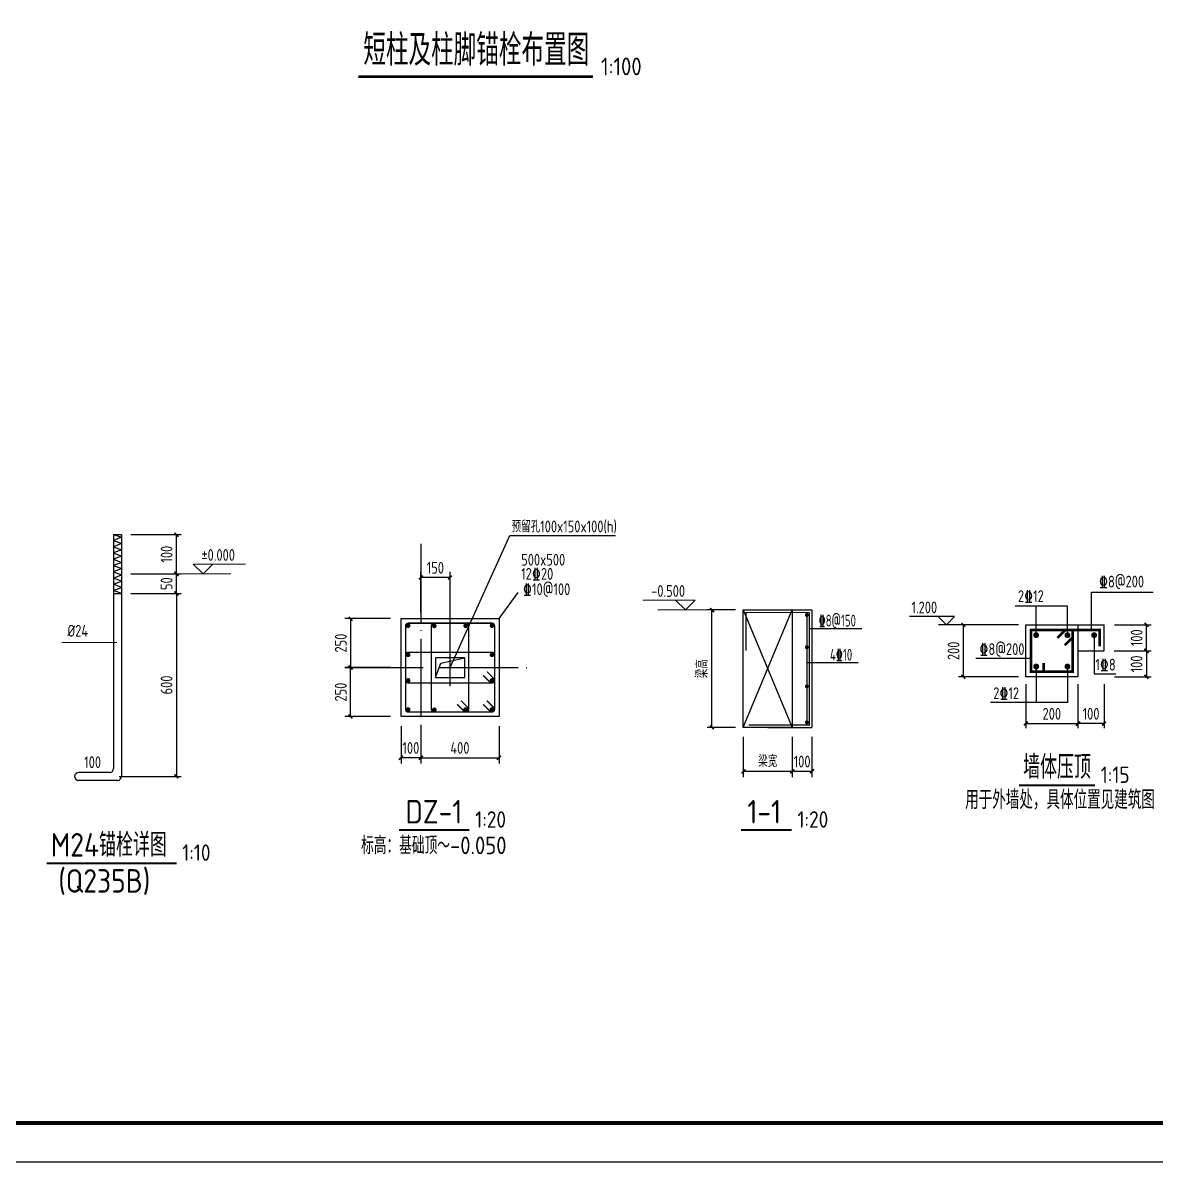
# Model space of a CAD drawing. Header units: millimetres. Extents: x 865974 to 875117, y 40174 to 44891.
# Drawn here: x 867213.6 to 867502.6, y 40173.6 to 40464.2 of the extents above; entities that cross this region are included whole.
import ezdxf

# ---------------------------------------------------------------- set-up
doc = ezdxf.new("R2010")
doc.units = ezdxf.units.MM
doc.header["$LTSCALE"] = 1000
doc.header["$MEASUREMENT"] = 0
doc.linetypes.add('4', pattern=[5, 1.5, -1, 1.5, -1])
doc.linetypes.add('DOTE', pattern=[2.42, 2, -0.2, 0.02, -0.2])
for name, color, linetype in [('120', 253, 'Continuous'), ('21', 3, '4'), ('22', 1, 'Continuous'), ('D2', 6, 'Continuous'), ('DIM', 7, 'Continuous'), ('DIM_SYMB', 3, 'Continuous'), ('DOTE', 1, 'DOTE'), ('NUM', 7, 'Continuous'), ('Prof', 2, 'Continuous'), ('PUB_TEXT', 7, 'Continuous'), ('REIN', 1, 'Continuous'), ('S-CO-ST', 2, 'Continuous'), ('图层4', 4, 'Continuous'), ('柱', 2, 'Continuous'), ('柱平法箍筋', 24, 'Continuous'), ('柱平法纵筋', 7, 'Continuous'), ('柱集中标注', 2, 'Continuous'), ('标注', 7, 'Continuous'), ('梁', 4, 'Continuous'), ('梁集中标注', 2, 'Continuous'), ('独立基础', 2, 'Continuous')]:
    doc.layers.add(name, color=color, linetype=linetype)
doc.layers.add('D3', color=62, linetype='Continuous', lineweight=9)
doc.styles.add('GBHZ', font='gbenor.shx', dxfattribs={"width": 0.9, "bigfont": 'gbcbig.shx'})
doc.styles.add('TSSD_REIN', font='tssdeng.shx', dxfattribs={"width": 0.7, "bigfont": 'tssdchn.shx'})
doc.dimstyles.new('Y10', dxfattribs={"dimscale": 0, "dimtxt": 3, "dimasz": 0.01, "dimexe": 1.2, "dimexo": 1, "dimgap": 1, "dimtad": 1, "dimdec": 0, "dimlfac": 10, "dimzin": 0, "dimdsep": 46, "dimtxsty": 'GBHZ', "dimblk1": 'DX', "dimblk2": 'DX', "dimsah": 1, "dimcen": 0.09, "dimdle": 1, "dimadec": 0, "dimazin": 0, "dimtfac": 1, "dimtdec": 0, "dimtix": 1, "dimtmove": 2, "dimatfit": 3, "dimldrblk": 'DX', "dimfxl": 0, "dimtolj": 1, "dimtzin": 0, "dimarcsym": 0})
doc.dimstyles.new('Y100', dxfattribs={"dimscale": 0, "dimtxt": 3, "dimasz": 0.01, "dimexe": 1.2, "dimexo": 2, "dimgap": 1, "dimtad": 1, "dimdec": 0, "dimlfac": 100, "dimzin": 0, "dimdsep": 46, "dimtxsty": 'GBHZ', "dimblk": 'DX', "dimcen": 0.09, "dimdle": 1, "dimclrd": 7, "dimclre": 7, "dimclrt": 7, "dimadec": 0, "dimazin": 0, "dimtfac": 1, "dimtdec": 0, "dimtix": 1, "dimtmove": 2, "dimatfit": 3, "dimldrblk": 'DX', "dimfxl": 0, "dimtolj": 1, "dimtzin": 0, "dimarcsym": 0})
doc.dimstyles.new('Y15', dxfattribs={"dimscale": 0, "dimtxt": 3, "dimasz": 0.01, "dimexe": 1.2, "dimexo": 1, "dimgap": 1, "dimtad": 1, "dimdec": 0, "dimlfac": 15, "dimzin": 0, "dimdsep": 46, "dimtxsty": 'GBHZ', "dimblk1": 'DX', "dimblk2": 'DX', "dimsah": 1, "dimcen": 0.09, "dimdle": 1, "dimadec": 0, "dimazin": 0, "dimtfac": 1, "dimtdec": 0, "dimtix": 1, "dimtmove": 2, "dimatfit": 3, "dimldrblk": 'DX', "dimfxl": 0, "dimtolj": 1, "dimtzin": 0, "dimarcsym": 0})
doc.dimstyles.new('Y20', dxfattribs={"dimscale": 0, "dimtxt": 3, "dimasz": 0.01, "dimexe": 1.5, "dimexo": 0.03, "dimgap": 1, "dimtad": 1, "dimdec": 0, "dimlfac": 20, "dimzin": 0, "dimdsep": 46, "dimtxsty": 'GBHZ', "dimblk1": 'DX', "dimblk2": 'DX', "dimsah": 1, "dimcen": 0.09, "dimdle": 1, "dimadec": 0, "dimazin": 0, "dimtfac": 1, "dimtdec": 0, "dimtix": 1, "dimtmove": 2, "dimatfit": 3, "dimldrblk": 'DX', "dimfxl": 0, "dimtolj": 1, "dimtzin": 0, "dimarcsym": 0})

# ---------------------------------------------------------------- blocks, each defined once
blk = doc.blocks.new('DX')
at = {"color": 0, "linetype": 'ByBlock', "const_width": 40}
blk.add_lwpolyline([(-54, -51), (46, 49)], dxfattribs=at)
blk = doc.blocks.new('*D632')
at = {"layer": 'Defpoints', "color": 0, "transparency": 16777216}
for p in [(867469.34, 40296.46), (867482.67, 40296.46), (867482.67, 40285.43)]:
    blk.add_point(p, dxfattribs=at)
at = {"layer": 'DIM', "color": 0, "lineweight": -2, "transparency": 16777216}
for p, q in [((867469.34, 40295.46), (867469.34, 40284.23)), ((867482.67, 40295.46), (867482.67, 40284.23)), ((867469.35, 40285.43), (867482.66, 40285.43))]:
    blk.add_line(p, q, dxfattribs=at)
at = {"layer": 'DIM', "color": 0, "lineweight": -2, "transparency": 16777216, "xscale": 0.01, "yscale": 0.01, "zscale": 0.01, "rotation": 180}
blk.add_blockref('DX', (867469.34, 40285.43), dxfattribs=at)
at = {"layer": 'DIM', "color": 0, "lineweight": -2, "transparency": 16777216, "xscale": 0.01, "yscale": 0.01, "zscale": 0.01}
blk.add_blockref('DX', (867482.67, 40285.43), dxfattribs=at)
at = {"layer": 'DIM', "color": 0, "transparency": 16777216, "insert": (867476, 40287.93), "char_height": 3, "attachment_point": 5, "style": 'GBHZ'}
blk.add_mtext('\\A1;200', dxfattribs=at)
blk = doc.blocks.new('*D633')
at = {"layer": 'Defpoints', "color": 0, "transparency": 16777216}
for p in [(867453.44, 40310.65), (867468.49, 40310.65), (867468.49, 40297.32)]:
    blk.add_point(p, dxfattribs=at)
at = {"layer": 'DIM', "color": 0, "lineweight": -2, "transparency": 16777216}
for p, q in [((867467.49, 40310.65), (867452.24, 40310.65)), ((867453.44, 40297.33), (867453.44, 40310.64)), ((867467.49, 40297.32), (867452.24, 40297.32))]:
    blk.add_line(p, q, dxfattribs=at)
at = {"layer": 'DIM', "color": 0, "lineweight": -2, "transparency": 16777216, "xscale": 0.01, "yscale": 0.01, "zscale": 0.01}
for p, rotation in [((867453.44, 40310.65), 90), ((867453.44, 40297.32), 270)]:
    blk.add_blockref('DX', p, dxfattribs=dict(at, rotation=rotation))
at = {"layer": 'DIM', "color": 0, "transparency": 16777216, "insert": (867450.94, 40303.98), "char_height": 3, "attachment_point": 5, "rotation": 90, "style": 'GBHZ'}
blk.add_mtext('\\A1;200', dxfattribs=at)
blk = doc.blocks.new('*D634')
at = {"layer": 'Defpoints', "color": 0, "transparency": 16777216}
for p in [(867482.67, 40296.46), (867489.33, 40296.46), (867482.67, 40285.43)]:
    blk.add_point(p, dxfattribs=at)
at = {"layer": 'DIM', "color": 0, "lineweight": -2, "transparency": 16777216}
for p, q in [((867482.67, 40295.46), (867482.67, 40284.23)), ((867489.33, 40295.46), (867489.33, 40284.23)), ((867489.32, 40285.43), (867482.68, 40285.43))]:
    blk.add_line(p, q, dxfattribs=at)
at = {"layer": 'DIM', "color": 0, "lineweight": -2, "transparency": 16777216, "xscale": 0.01, "yscale": 0.01, "zscale": 0.01, "rotation": 180}
blk.add_blockref('DX', (867482.67, 40285.43), dxfattribs=at)
at = {"layer": 'DIM', "color": 0, "lineweight": -2, "transparency": 16777216, "xscale": 0.01, "yscale": 0.01, "zscale": 0.01}
blk.add_blockref('DX', (867489.33, 40285.43), dxfattribs=at)
at = {"layer": 'DIM', "color": 0, "transparency": 16777216, "insert": (867486, 40287.93), "char_height": 3, "attachment_point": 5, "style": 'GBHZ'}
blk.add_mtext('\\A1;100', dxfattribs=at)
blk = doc.blocks.new('*D635')
at = {"layer": 'Defpoints', "color": 0, "transparency": 16777216}
for p in [(867490.93, 40303.98), (867490.95, 40297.32), (867500.12, 40297.32)]:
    blk.add_point(p, dxfattribs=at)
at = {"layer": 'DIM', "color": 0, "lineweight": -2, "transparency": 16777216}
for p, q in [((867491.93, 40303.98), (867501.32, 40303.98)), ((867500.12, 40303.97), (867500.12, 40297.33)), ((867491.95, 40297.32), (867501.32, 40297.32))]:
    blk.add_line(p, q, dxfattribs=at)
at = {"layer": 'DIM', "color": 0, "lineweight": -2, "transparency": 16777216, "xscale": 0.01, "yscale": 0.01, "zscale": 0.01}
for p, rotation in [((867500.12, 40303.98), 90), ((867500.12, 40297.32), 270)]:
    blk.add_blockref('DX', p, dxfattribs=dict(at, rotation=rotation))
at = {"layer": 'DIM', "color": 0, "transparency": 16777216, "insert": (867497.62, 40300.65), "char_height": 3, "attachment_point": 5, "rotation": 90, "style": 'GBHZ'}
blk.add_mtext('\\A1;100', dxfattribs=at)
blk = doc.blocks.new('*D636')
at = {"layer": 'Defpoints', "color": 0, "transparency": 16777216}
for p in [(867490.94, 40310.65), (867500.12, 40310.65), (867490.93, 40303.98)]:
    blk.add_point(p, dxfattribs=at)
at = {"layer": 'DIM', "color": 0, "lineweight": -2, "transparency": 16777216}
for p, q in [((867491.94, 40310.65), (867501.32, 40310.65)), ((867500.12, 40303.99), (867500.12, 40310.64)), ((867491.93, 40303.98), (867501.32, 40303.98))]:
    blk.add_line(p, q, dxfattribs=at)
at = {"layer": 'DIM', "color": 0, "lineweight": -2, "transparency": 16777216, "xscale": 0.01, "yscale": 0.01, "zscale": 0.01}
for p, rotation in [((867500.12, 40310.65), 90), ((867500.12, 40303.98), 270)]:
    blk.add_blockref('DX', p, dxfattribs=dict(at, rotation=rotation))
at = {"layer": 'DIM', "color": 0, "transparency": 16777216, "insert": (867497.62, 40307.32), "char_height": 3, "attachment_point": 5, "rotation": 90, "style": 'GBHZ'}
blk.add_mtext('\\A1;100', dxfattribs=at)
blk = doc.blocks.new('*D614')
at = {"layer": 'Defpoints', "color": 0, "linetype": 'ByBlock', "transparency": 16777216}
for p in [(867307.39, 40312.21), (867297.2, 40299.71), (867307.39, 40299.71)]:
    blk.add_point(p, dxfattribs=at)
at = {"layer": 'DIM', "color": 0, "linetype": 'ByBlock', "lineweight": -2, "transparency": 16777216}
for p, q in [((867307.36, 40312.21), (867295.7, 40312.21)), ((867297.2, 40312.2), (867297.2, 40299.72)), ((867307.36, 40299.71), (867295.7, 40299.71))]:
    blk.add_line(p, q, dxfattribs=at)
at = {"layer": 'DIM', "color": 0, "linetype": 'ByBlock', "lineweight": -2, "transparency": 16777216, "xscale": 0.01, "yscale": 0.01, "zscale": 0.01}
for p, rotation in [((867297.2, 40312.21), 90), ((867297.2, 40299.71), 270)]:
    blk.add_blockref('DX', p, dxfattribs=dict(at, rotation=rotation))
at = {"layer": 'DIM', "color": 0, "linetype": 'ByBlock', "transparency": 16777216, "insert": (867294.7, 40305.96), "char_height": 3, "attachment_point": 5, "rotation": 90, "style": 'GBHZ'}
blk.add_mtext('\\A1;250', dxfattribs=at)
blk = doc.blocks.new('*D615')
at = {"layer": 'Defpoints', "color": 0, "linetype": 'ByBlock', "transparency": 16777216}
for p in [(867315.07, 40284.82), (867335.07, 40284.82), (867335.07, 40276.72)]:
    blk.add_point(p, dxfattribs=at)
at = {"layer": 'DIM', "color": 0, "linetype": 'ByBlock', "lineweight": -2, "transparency": 16777216}
for p, q in [((867315.07, 40284.79), (867315.07, 40275.22)), ((867335.07, 40284.79), (867335.07, 40275.22)), ((867315.08, 40276.72), (867335.06, 40276.72))]:
    blk.add_line(p, q, dxfattribs=at)
at = {"layer": 'DIM', "color": 0, "linetype": 'ByBlock', "lineweight": -2, "transparency": 16777216, "xscale": 0.01, "yscale": 0.01, "zscale": 0.01, "rotation": 180}
blk.add_blockref('DX', (867315.07, 40276.72), dxfattribs=at)
at = {"layer": 'DIM', "color": 0, "linetype": 'ByBlock', "lineweight": -2, "transparency": 16777216, "xscale": 0.01, "yscale": 0.01, "zscale": 0.01}
blk.add_blockref('DX', (867335.07, 40276.72), dxfattribs=at)
at = {"layer": 'DIM', "color": 0, "linetype": 'ByBlock', "transparency": 16777216, "insert": (867325.07, 40279.22), "char_height": 3, "attachment_point": 5, "style": 'GBHZ'}
blk.add_mtext('\\A1;400', dxfattribs=at)
blk = doc.blocks.new('*D616')
at = {"layer": 'Defpoints', "color": 0, "linetype": 'ByBlock', "transparency": 16777216}
for p in [(867310.07, 40284.82), (867315.07, 40284.82), (867310.07, 40276.72)]:
    blk.add_point(p, dxfattribs=at)
at = {"layer": 'DIM', "color": 0, "linetype": 'ByBlock', "lineweight": -2, "transparency": 16777216}
for p, q in [((867310.07, 40284.79), (867310.07, 40275.22)), ((867315.07, 40284.79), (867315.07, 40275.22)), ((867310.06, 40276.72), (867310.05, 40276.72)), ((867315.07, 40276.72), (867310.07, 40276.72)), ((867315.08, 40276.72), (867315.09, 40276.72))]:
    blk.add_line(p, q, dxfattribs=at)
at = {"layer": 'DIM', "color": 0, "linetype": 'ByBlock', "lineweight": -2, "transparency": 16777216, "xscale": 0.01, "yscale": 0.01, "zscale": 0.01}
blk.add_blockref('DX', (867310.07, 40276.72), dxfattribs=at)
at = {"layer": 'DIM', "color": 0, "linetype": 'ByBlock', "lineweight": -2, "transparency": 16777216, "xscale": 0.01, "yscale": 0.01, "zscale": 0.01, "rotation": 180}
blk.add_blockref('DX', (867315.07, 40276.72), dxfattribs=at)
at = {"layer": 'DIM', "color": 0, "linetype": 'ByBlock', "transparency": 16777216, "insert": (867312.57, 40279.22), "char_height": 3, "attachment_point": 5, "style": 'GBHZ'}
blk.add_mtext('\\A1;100', dxfattribs=at)
blk = doc.blocks.new('*D617')
at = {"layer": 'Defpoints', "color": 0, "linetype": 'ByBlock', "transparency": 16777216}
for p in [(867297.2, 40299.71), (867307.39, 40299.71), (867307.39, 40287.21)]:
    blk.add_point(p, dxfattribs=at)
at = {"layer": 'DIM', "color": 0, "linetype": 'ByBlock', "lineweight": -2, "transparency": 16777216}
for p, q in [((867307.36, 40299.71), (867295.7, 40299.71)), ((867297.2, 40287.22), (867297.2, 40299.7)), ((867307.36, 40287.21), (867295.7, 40287.21))]:
    blk.add_line(p, q, dxfattribs=at)
at = {"layer": 'DIM', "color": 0, "linetype": 'ByBlock', "lineweight": -2, "transparency": 16777216, "xscale": 0.01, "yscale": 0.01, "zscale": 0.01}
for p, rotation in [((867297.2, 40299.71), 90), ((867297.2, 40287.21), 270)]:
    blk.add_blockref('DX', p, dxfattribs=dict(at, rotation=rotation))
at = {"layer": 'DIM', "color": 0, "linetype": 'ByBlock', "transparency": 16777216, "insert": (867294.7, 40293.46), "char_height": 3, "attachment_point": 5, "rotation": 90, "style": 'GBHZ'}
blk.add_mtext('\\A1;250', dxfattribs=at)
blk = doc.blocks.new('*D618')
at = {"layer": 'Defpoints', "color": 0, "linetype": 'ByBlock', "transparency": 16777216}
for p in [(867315.07, 40322.67), (867315.07, 40313.7), (867322.57, 40313.7)]:
    blk.add_point(p, dxfattribs=at)
at = {"layer": 'DIM', "color": 0, "linetype": 'ByBlock', "lineweight": -2, "transparency": 16777216}
for p, q in [((867315.07, 40313.73), (867315.07, 40324.17)), ((867322.57, 40313.73), (867322.57, 40324.17)), ((867322.56, 40322.67), (867315.08, 40322.67))]:
    blk.add_line(p, q, dxfattribs=at)
at = {"layer": 'DIM', "color": 0, "linetype": 'ByBlock', "lineweight": -2, "transparency": 16777216, "xscale": 0.01, "yscale": 0.01, "zscale": 0.01, "rotation": 180}
blk.add_blockref('DX', (867315.07, 40322.67), dxfattribs=at)
at = {"layer": 'DIM', "color": 0, "linetype": 'ByBlock', "lineweight": -2, "transparency": 16777216, "xscale": 0.01, "yscale": 0.01, "zscale": 0.01}
blk.add_blockref('DX', (867322.57, 40322.67), dxfattribs=at)
at = {"layer": 'DIM', "color": 0, "linetype": 'ByBlock', "transparency": 16777216, "insert": (867318.82, 40325.17), "char_height": 3, "attachment_point": 5, "style": 'GBHZ'}
blk.add_mtext('\\A1;150', dxfattribs=at)
blk = doc.blocks.new('*D589')
at = {"layer": 'Defpoints', "color": 0, "transparency": 16777216}
for p in [(867240.17, 40318.62), (867237.2, 40271.95), (867252.78, 40271.95)]:
    blk.add_point(p, dxfattribs=at)
at = {"layer": 'DIM', "color": 0, "lineweight": -2, "transparency": 16777216}
for p, q in [((867241.17, 40318.62), (867253.98, 40318.62)), ((867252.78, 40318.61), (867252.78, 40271.96)), ((867238.2, 40271.95), (867253.98, 40271.95))]:
    blk.add_line(p, q, dxfattribs=at)
at = {"layer": 'DIM', "color": 0, "lineweight": -2, "transparency": 16777216, "xscale": 0.01, "yscale": 0.01, "zscale": 0.01}
for p, rotation in [((867252.78, 40318.62), 90), ((867252.78, 40271.95), 270)]:
    blk.add_blockref('DX', p, dxfattribs=dict(at, rotation=rotation))
at = {"layer": 'DIM', "color": 0, "transparency": 16777216, "insert": (867250.28, 40295.28), "char_height": 3, "attachment_point": 5, "rotation": 90, "style": 'GBHZ'}
blk.add_mtext('\\A1;600', dxfattribs=at)
blk = doc.blocks.new('*D590')
at = {"layer": 'Defpoints', "color": 0, "linetype": 'ByBlock', "transparency": 16777216}
for p in [(867240.17, 40323.62), (867252.78, 40323.62), (867240.17, 40318.62)]:
    blk.add_point(p, dxfattribs=at)
at = {"layer": 'DIM', "color": 0, "linetype": 'ByBlock', "lineweight": -2, "transparency": 16777216}
for p, q in [((867241.17, 40323.62), (867253.98, 40323.62)), ((867252.78, 40318.63), (867252.78, 40323.61)), ((867241.17, 40318.62), (867253.98, 40318.62))]:
    blk.add_line(p, q, dxfattribs=at)
at = {"layer": 'DIM', "color": 0, "linetype": 'ByBlock', "lineweight": -2, "transparency": 16777216, "xscale": 0.01, "yscale": 0.01, "zscale": 0.01}
for p, rotation in [((867252.78, 40323.62), 90), ((867252.78, 40318.62), 270)]:
    blk.add_blockref('DX', p, dxfattribs=dict(at, rotation=rotation))
at = {"layer": 'DIM', "color": 0, "linetype": 'ByBlock', "transparency": 16777216, "insert": (867250.28, 40321.12), "char_height": 3, "attachment_point": 5, "rotation": 90, "style": 'GBHZ'}
blk.add_mtext('\\A1;50', dxfattribs=at)
blk = doc.blocks.new('*D591')
at = {"layer": 'Defpoints', "color": 0, "linetype": 'ByBlock', "transparency": 16777216}
for p in [(867240.17, 40333.65), (867252.78, 40333.65), (867240.17, 40323.62)]:
    blk.add_point(p, dxfattribs=at)
at = {"layer": 'DIM', "color": 0, "linetype": 'ByBlock', "lineweight": -2, "transparency": 16777216}
for p, q in [((867241.17, 40333.65), (867253.98, 40333.65)), ((867252.78, 40323.63), (867252.78, 40333.64)), ((867241.17, 40323.62), (867253.98, 40323.62))]:
    blk.add_line(p, q, dxfattribs=at)
at = {"layer": 'DIM', "color": 0, "linetype": 'ByBlock', "lineweight": -2, "transparency": 16777216, "xscale": 0.01, "yscale": 0.01, "zscale": 0.01}
for p, rotation in [((867252.78, 40333.65), 90), ((867252.78, 40323.62), 270)]:
    blk.add_blockref('DX', p, dxfattribs=dict(at, rotation=rotation))
at = {"layer": 'DIM', "color": 0, "linetype": 'ByBlock', "transparency": 16777216, "insert": (867250.28, 40328.63), "char_height": 3, "attachment_point": 5, "rotation": 90, "style": 'GBHZ'}
blk.add_mtext('\\A1;100', dxfattribs=at)
blk = doc.blocks.new('*D565')
at = {"layer": 'Defpoints', "color": 0, "transparency": 16777216}
for p in [(867409.83, 40282.12), (867414.83, 40282.12), (867409.83, 40273.25)]:
    blk.add_point(p, dxfattribs=at)
at = {"layer": 'DIM', "color": 0, "lineweight": -2, "transparency": 16777216}
for p, q in [((867409.83, 40282.09), (867409.83, 40271.75)), ((867414.83, 40282.09), (867414.83, 40271.75)), ((867409.82, 40273.25), (867409.81, 40273.25)), ((867414.83, 40273.25), (867409.83, 40273.25)), ((867414.84, 40273.25), (867414.85, 40273.25))]:
    blk.add_line(p, q, dxfattribs=at)
at = {"layer": 'DIM', "color": 0, "lineweight": -2, "transparency": 16777216, "xscale": 0.01, "yscale": 0.01, "zscale": 0.01}
blk.add_blockref('DX', (867409.83, 40273.25), dxfattribs=at)
at = {"layer": 'DIM', "color": 0, "lineweight": -2, "transparency": 16777216, "xscale": 0.01, "yscale": 0.01, "zscale": 0.01, "rotation": 180}
blk.add_blockref('DX', (867414.83, 40273.25), dxfattribs=at)
at = {"layer": 'DIM', "color": 0, "transparency": 16777216, "insert": (867412.33, 40275.75), "char_height": 3, "attachment_point": 5, "style": 'GBHZ'}
blk.add_mtext('\\A1;100', dxfattribs=at)
blk = doc.blocks.new('*D566')
at = {"layer": 'Defpoints', "color": 0, "transparency": 16777216}
for p in [(867397.33, 40282.12), (867409.83, 40282.12), (867397.33, 40273.25)]:
    blk.add_point(p, dxfattribs=at)
at = {"layer": 'DIM', "color": 0, "lineweight": -2, "transparency": 16777216}
for p, q in [((867397.33, 40282.09), (867397.33, 40271.75)), ((867409.83, 40282.09), (867409.83, 40271.75)), ((867409.82, 40273.25), (867397.34, 40273.25))]:
    blk.add_line(p, q, dxfattribs=at)
at = {"layer": 'DIM', "color": 0, "lineweight": -2, "transparency": 16777216, "xscale": 0.01, "yscale": 0.01, "zscale": 0.01, "rotation": 180}
blk.add_blockref('DX', (867397.33, 40273.25), dxfattribs=at)
at = {"layer": 'DIM', "color": 0, "lineweight": -2, "transparency": 16777216, "xscale": 0.01, "yscale": 0.01, "zscale": 0.01}
blk.add_blockref('DX', (867409.83, 40273.25), dxfattribs=at)
at = {"layer": 'DIM', "color": 0, "transparency": 16777216, "insert": (867403.58, 40275.85), "char_height": 3, "attachment_point": 5, "style": 'GBHZ'}
blk.add_mtext('\\A1;梁宽', dxfattribs=at)
blk = doc.blocks.new('*D567')
at = {"layer": 'Defpoints', "color": 0, "transparency": 16777216}
for p in [(867389.35, 40314.43), (867397.33, 40314.43), (867397.33, 40284.43)]:
    blk.add_point(p, dxfattribs=at)
at = {"layer": '标注', "color": 7, "lineweight": -2, "transparency": 16777216}
for p, q in [((867395.33, 40314.43), (867388.15, 40314.43)), ((867389.35, 40284.44), (867389.35, 40314.42)), ((867395.33, 40284.43), (867388.15, 40284.43))]:
    blk.add_line(p, q, dxfattribs=at)
at = {"layer": '标注', "color": 7, "lineweight": -2, "transparency": 16777216, "xscale": 0.01, "yscale": 0.01, "zscale": 0.01}
for p, rotation in [((867389.35, 40314.43), 90), ((867389.35, 40284.43), 270)]:
    blk.add_blockref('DX', p, dxfattribs=dict(at, rotation=rotation))
at = {"layer": '标注', "color": 7, "transparency": 16777216, "insert": (867386.76, 40299.43), "char_height": 3, "attachment_point": 5, "rotation": 90, "style": 'GBHZ'}
blk.add_mtext('\\A1;梁高', dxfattribs=at)

msp = doc.modelspace()

# ---------------------------------------------------------------- linework, layer by layer
msp.add_line((867761.988, 40173.578), (866920.988, 40173.578))
at = {"color": 0, "const_width": 1}
msp.add_lwpolyline([(867751.988, 40183.578), (866945.988, 40183.578), (866945.988, 40757.578), (867751.988, 40757.578)], close=True, dxfattribs=at)
at = {"const_width": 0.667}
msp.add_lwpolyline([(867299.193, 40450.445), (867359.005, 40450.445)], dxfattribs=at)
at = {"layer": '120'}
msp.add_line((867452.263, 40310.649), (867447.143, 40310.649), dxfattribs=at)
msp.add_lwpolyline([(867447, 40312.761), (867449.112, 40310.649), (867451.224, 40312.761), (867439.698, 40312.761)], dxfattribs=at)
at = {"layer": '21', "const_width": 0.747}
for points in [[(867472.004, 40308.356, -1), (867472.004, 40307.609, -1), (867472.004, 40308.356)], [(867479.977, 40308.356, -1), (867479.977, 40307.609, -1), (867479.977, 40308.356)], [(867486.778, 40308.356, -1), (867486.778, 40307.609, -1), (867486.778, 40308.356)], [(867472.004, 40300.356, -1), (867472.004, 40299.609, -1), (867472.004, 40300.356)], [(867479.977, 40300.356, -1), (867479.977, 40299.609, -1), (867479.977, 40300.356)]]:
    msp.add_lwpolyline(points, format="xyb", dxfattribs=at)
at = {"layer": '22', "const_width": 0.667}
msp.add_lwpolyline([(867470.67, 40298.649), (867470.67, 40309.316), (867481.31, 40309.316), (867481.31, 40298.649)], close=True, dxfattribs=at)
for points in [[(867477.436, 40307.279), (867479.39, 40309.261)], [(867488.169, 40305.126), (867488.169, 40309.316), (867481.31, 40309.316)], [(867479.276, 40305.414), (867481.257, 40307.396)], [(867473.933, 40300.913), (867473.933, 40298.649)]]:
    msp.add_lwpolyline(points, dxfattribs=at)
at = {"layer": 'D2'}
for p, q in [((867236.768, 40333.65), (867238.768, 40333.65)), ((867236.768, 40333.65), (867236.768, 40273.95)), ((867238.768, 40333.65), (867238.768, 40271.95)), ((867235.768, 40272.95), (867227.835, 40272.95)), ((867237.768, 40270.95), (867227.835, 40270.95))]:
    msp.add_line(p, q, dxfattribs=at)
for centre, start, end in [((867235.768, 40273.95), 270, 0), ((867227.835, 40271.95), 90, 180), ((867227.835, 40271.95), 180, 270), ((867237.768, 40271.95), 270, 0)]:
    msp.add_arc(centre, 1, start, end, dxfattribs=at)
at = {"layer": 'D3'}
for p, q in [((867257.07, 40326.114), (867259.568, 40323.616)), ((867262.066, 40326.114), (867257.07, 40326.114)), ((867262.066, 40326.114), (867259.568, 40323.616)), ((867262.066, 40326.114), (867270.38, 40326.114)), ((867380.064, 40316.924), (867371.749, 40316.924)), ((867380.064, 40316.924), (867385.06, 40316.924)), ((867380.064, 40316.924), (867382.562, 40314.426)), ((867385.06, 40316.924), (867382.562, 40314.426)), ((867237.594, 40306.08), (867223.607, 40306.08))]:
    msp.add_line(p, q, dxfattribs=at)
for points in [[(867253.984, 40323.616), (867266.633, 40323.616)], [(867388.145, 40314.426), (867375.497, 40314.426)]]:
    msp.add_lwpolyline(points, dxfattribs=at)
at = {"layer": 'DIM'}
for p, q in [((867479.977, 40315.382), (867466.68, 40315.382)), ((867472.004, 40307.983), (867472.004, 40315.382)), ((867479.977, 40307.982), (867479.977, 40315.382)), ((867318.817, 40297.212), (867320.221, 40300.823)), ((867320.221, 40300.823), (867326.317, 40302.212)), ((867472.004, 40299.983), (867472.004, 40290.8)), ((867479.977, 40299.983), (867479.977, 40290.8)), ((867479.977, 40290.8), (867460.356, 40290.8))]:
    msp.add_line(p, q, dxfattribs=at)
msp.add_lwpolyline([(867318.817, 40297.212), (867326.317, 40297.212), (867326.317, 40302.212), (867318.817, 40302.212)], close=True, dxfattribs=at)
at = {"layer": 'DIM_SYMB', "const_width": 0.525}
for points in [[(867467.655, 40269.661), (867487.005, 40269.661)], [(867309.563, 40258.263), (867327.512, 40258.263)], [(867396.731, 40258.263), (867409.679, 40258.263)], [(867219.715, 40249.817), (867252.813, 40249.817)]]:
    msp.add_lwpolyline(points, dxfattribs=at)
at = {"layer": 'DOTE', "linetype": 'DOTE', "ltscale": 0.01}
for p, q in [((867315.067, 40331.281), (867315.067, 40283.972)), ((867322.567, 40295.008), (867322.567, 40313.702)), ((867295.732, 40299.712), (867344.115, 40299.712))]:
    msp.add_line(p, q, dxfattribs=at)
at = {"layer": 'Prof'}
for points in [[(867236.768, 40333.65), (867238.768, 40332.95), (867236.768, 40332.15), (867238.768, 40331.35), (867236.768, 40330.55), (867238.768, 40329.75), (867236.768, 40328.95), (867238.768, 40328.15), (867236.768, 40327.35), (867238.768, 40326.55), (867236.768, 40325.75), (867238.768, 40324.95), (867236.768, 40324.15), (867238.768, 40323.35)], [(867236.768, 40318.616), (867238.768, 40318.616), (867236.768, 40319.35), (867238.768, 40320.15), (867236.768, 40320.95), (867238.768, 40321.75), (867236.768, 40322.55), (867238.768, 40323.35)]]:
    msp.add_lwpolyline(points, dxfattribs=at)
at = {"layer": 'REIN', "const_width": 0.3}
for points in [[(867414.18, 40313.776), (867398.007, 40313.776), (867398.007, 40303.991)], [(867398.738, 40285.076), (867414.18, 40285.076), (867414.18, 40313.776)]]:
    msp.add_lwpolyline(points, dxfattribs=at)
at = {"layer": 'REIN', "const_width": 0.5}
for points in [[(867413.28, 40313.126, 1), (867413.78, 40313.126, 1)], [(867413.28, 40304.898, 1), (867413.78, 40304.898, 1)], [(867413.28, 40294.924, 1), (867413.78, 40294.924, 1)], [(867413.28, 40285.726, 1), (867413.78, 40285.726, 1)]]:
    msp.add_lwpolyline(points, format="xyb", close=True, dxfattribs=at)
at = {"layer": 'S-CO-ST'}
for p, q in [((867397.33, 40284.426), (867409.83, 40314.426)), ((867397.33, 40314.426), (867409.83, 40284.426)), ((867403.58, 40314.426), (867414.83, 40314.426)), ((867409.83, 40314.426), (867414.83, 40314.426)), ((867409.83, 40314.426), (867409.83, 40284.426)), ((867414.83, 40314.426), (867414.83, 40284.426)), ((867414.83, 40314.426), (867414.83, 40284.426)), ((867414.18, 40309.65), (867427.54, 40309.65)), ((867403.58, 40284.426), (867414.83, 40284.426)), ((867409.83, 40284.426), (867414.83, 40284.426))]:
    msp.add_line(p, q, dxfattribs=at)
msp.add_lwpolyline([(867397.33, 40314.426), (867409.83, 40314.426), (867409.83, 40284.426), (867397.33, 40284.426)], close=True, dxfattribs=at)
at = {"layer": '图层4'}
for p, q in [((867322.567, 40299.712), (867337.803, 40333.431)), ((867337.803, 40333.431), (867364.741, 40333.431))]:
    msp.add_line(p, q, dxfattribs=at)
at = {"layer": '柱'}
msp.add_lwpolyline([(867310.067, 40312.212), (867335.067, 40312.212), (867335.067, 40287.212), (867310.067, 40287.212)], close=True, dxfattribs=at)
at = {"layer": '柱平法箍筋', "const_width": 0.35}
for points in [[(867331.938, 40291.284), (867333.706, 40289.517, -0.6681785), (867333.234, 40288.378), (867311.901, 40288.378, -0.4142136), (867311.234, 40289.045), (867311.234, 40310.378, -0.4142136), (867311.901, 40311.045), (867333.234, 40311.045, -0.4142131), (867333.901, 40310.378), (867333.901, 40289.045, -0.6681788), (867332.763, 40288.574), (867330.995, 40290.342)], [(867325.349, 40291.284), (867327.116, 40289.517, -0.6681786), (867326.645, 40288.378), (867318.49, 40288.378, -0.4142136), (867317.823, 40289.045), (867317.823, 40310.378, -0.4142136), (867318.49, 40311.045), (867326.645, 40311.045, -0.4142136), (867327.312, 40310.378), (867327.312, 40289.045, -0.6681786), (867326.174, 40288.574), (867324.406, 40290.342)], [(867318.695, 40310.977, 0.4148462), (867318.029, 40310.309)], [(867331.938, 40298.713), (867333.706, 40296.945, -0.6681785), (867333.234, 40295.807), (867311.901, 40295.807, -0.4142136), (867311.234, 40296.474), (867311.234, 40302.95, -0.4142136), (867311.901, 40303.617), (867333.234, 40303.617, -0.4142131), (867333.901, 40302.95), (867333.901, 40296.474, -0.6681788), (867332.763, 40296.002), (867330.995, 40297.77)]]:
    msp.add_lwpolyline(points, format="xyb", dxfattribs=at)
at = {"layer": '柱平法纵筋', "const_width": 0.583}
for points in [[(867312.176, 40310.395, -1), (867311.592, 40310.395, -1), (867312.176, 40310.395, -1)], [(867318.557, 40310.619, -1), (867318.557, 40310.035, -1), (867318.557, 40310.619, -1)], [(867326.828, 40310.395, -1), (867326.245, 40310.395, -1), (867326.828, 40310.395, -1)], [(867333.542, 40310.395, -1), (867332.959, 40310.395, -1), (867333.542, 40310.395, -1)], [(867312.176, 40302.967, -1), (867311.592, 40302.967, -1), (867312.176, 40302.967, -1)], [(867333.542, 40302.967, -1), (867332.959, 40302.967, -1), (867333.542, 40302.967, -1)], [(867312.176, 40296.457, -1), (867311.592, 40296.457, -1), (867312.176, 40296.457, -1)], [(867333.542, 40296.457, -1), (867332.959, 40296.457, -1), (867333.542, 40296.457, -1)], [(867312.176, 40289.028, -1), (867311.592, 40289.028, -1), (867312.176, 40289.028, -1)], [(867318.557, 40289.252, -1), (867318.557, 40288.669, -1), (867318.557, 40289.252, -1)], [(867326.828, 40289.028, -1), (867326.245, 40289.028, -1), (867326.828, 40289.028, -1)], [(867333.542, 40289.028, -1), (867332.959, 40289.028, -1), (867333.542, 40289.028, -1)]]:
    msp.add_lwpolyline(points, format="xyb", dxfattribs=at)
at = {"layer": '柱集中标注'}
msp.add_line((867335.067, 40312.212), (867339.963, 40318.883), dxfattribs=at)
at = {"layer": '梁'}
for p, q in [((867486.098, 40309.316), (867486.098, 40318.922)), ((867486.098, 40318.922), (867501.812, 40318.922)), ((867486.778, 40307.982), (867486.778, 40298.126)), ((867470.67, 40302.001), (867456.614, 40302.001)), ((867486.778, 40298.126), (867492.338, 40298.126))]:
    msp.add_line(p, q, dxfattribs=at)
at = {"layer": '梁集中标注'}
for p, q in [((867413.53, 40313.126), (867413.53, 40285.726)), ((867413.53, 40301.044), (867426.594, 40301.044))]:
    msp.add_line(p, q, dxfattribs=at)
at = {"layer": '独立基础'}
for p, q in [((867482.644, 40310.649), (867489.334, 40310.649)), ((867489.334, 40303.982), (867489.334, 40310.649)), ((867482.644, 40303.982), (867489.334, 40303.982))]:
    msp.add_line(p, q, dxfattribs=at)
msp.add_lwpolyline([(867469.337, 40297.316), (867469.337, 40310.649), (867482.644, 40310.649), (867482.644, 40297.316), (867469.337, 40297.316)], dxfattribs=at)

# ---------------------------------------------------------------- texts
at = {"ltscale": 2, "style": 'GBHZ'}
msp.add_text('1:100', height=4.5, rotation=0.20444, dxfattribs=at).set_placement((867361.081, 40450.75))
at = {"style": 'GBHZ', "width": 0.9}
for s, p in [('%%P0.000', (867259.168, 40326.94)), ('-0.500', (867373.84, 40317.75)), ('%%C24', (867224.998, 40307.6)), ('100', (867229.272, 40274.092))]:
    msp.add_text(s, height=3, dxfattribs=at).set_placement(p)
at = {"layer": 'DIM', "style": 'GBHZ', "width": 0.9}
for s, p in [('%%1328@200', (867488.015, 40320.151)), ('2%%13212', (867467.352, 40316.43)), ('1.200', (867440.212, 40313.565)), ('%%1328@200', (867457.523, 40302.919)), ('1%%1328', (867487.088, 40298.954)), ('2%%13212', (867461.058, 40291.683))]:
    msp.add_text(s, height=3, dxfattribs=at).set_placement(p)
at = {"layer": 'NUM', "style": 'GBHZ'}
msp.add_text('短柱及柱脚锚栓布置图', height=8, dxfattribs=at).set_placement((867300.448, 40453.218))
at = {"layer": 'PUB_TEXT', "style": 'GBHZ'}
for s, height, p in [('墙体压顶', 6, (867468.678, 40271.363)), ('1:15', 4.2, (867488.475, 40270.281)), ('用于外墙处，具体位置见建筑图', 4.8, (867453.898, 40263.628)), ('DZ-1', 6, (867311.208, 40259.964)), ('1-1', 6, (867398.376, 40259.964)), ('1:20', 4.2, (867328.982, 40258.882)), ('1:20', 4.2, (867411.149, 40258.882)), ('M24锚栓详图', 6, (867220.738, 40251.518)), ('标高：基础顶～-0.050', 4.5, (867299.871, 40252.128)), ('1:10', 4.2, (867254.283, 40250.437)), ('(Q235B)', 6, (867222.671, 40242.316))]:
    msp.add_text(s, height=height, dxfattribs=at).set_placement(p)
at = {"layer": '柱集中标注', "style": 'GBHZ', "width": 0.9}
for s, p in [('预留孔100x150x100(h)', (867338.256, 40334.203)), ('500x500', (867340.698, 40325.723)), ('12%%13220', (867340.698, 40322.123)), ('%%13210@100', (867341.145, 40318.201))]:
    msp.add_text(s, height=3, dxfattribs=at).set_placement(p)
at = {"layer": '梁集中标注', "style": 'TSSD_REIN', "width": 0.7}
msp.add_text('%%1328@150', height=3, dxfattribs=at).set_placement((867416.535, 40310.193))
at = {"layer": '梁集中标注', "color": 1, "style": 'TSSD_REIN', "width": 0.7}
msp.add_text('4%%13210', height=3, dxfattribs=at).set_placement((867419.422, 40301.485))

# ---------------------------------------------------------------- dimensions: what is measured, and where the dimension line sits
at = {"layer": 'DIM', "linetype": 'ByBlock'}
for base, p1, p2, angle, dimstyle, picture, middle in [((867252.784, 40333.65), (867240.17, 40323.616), (867240.17, 40333.65), 90, 'Y10', '*D591', (867250.284, 40328.633)), ((867252.784, 40323.616), (867240.17, 40318.616), (867240.17, 40323.616), 90, 'Y10', '*D590', (867250.284, 40321.116)), ((867297.199, 40299.712), (867307.388, 40312.212), (867307.388, 40299.712), 270, 'Y20', '*D614', (867294.699, 40305.962)), ((867297.199, 40299.712), (867307.388, 40287.212), (867307.388, 40299.712), 90, 'Y20', '*D617', (867294.699, 40293.462)), ((867310.067, 40276.718), (867315.067, 40284.825), (867310.067, 40284.825), 180, 'Y20', '*D616', (867312.567, 40279.218))]:
    dim = msp.add_linear_dim(base=base, p1=p1, p2=p2, angle=angle, dimstyle=dimstyle, override={"dimscale": 1}, dxfattribs=at)
    dim.commit()
    dim.dimension.update_dxf_attribs({"geometry": picture, "text_midpoint": middle})
for base, p1, p2, picture, middle in [((867315.067, 40322.67), (867322.567, 40313.702), (867315.067, 40313.702), '*D618', (867318.817, 40325.17)), ((867335.067, 40276.718), (867315.067, 40284.825), (867335.067, 40284.825), '*D615', (867325.067, 40279.218))]:
    dim = msp.add_linear_dim(base=base, p1=p1, p2=p2, dimstyle='Y20', override={"dimscale": 1}, dxfattribs=at)
    dim.commit()
    dim.dimension.update_dxf_attribs({"geometry": picture, "text_midpoint": middle})
at = {"layer": 'DIM'}
dim = msp.add_linear_dim(base=(867252.784, 40271.95), p1=(867240.17, 40318.616), p2=(867237.197, 40271.95), angle=90, text='600', dimstyle='Y10', override={"dimscale": 1}, dxfattribs=at)
dim.commit()
dim.dimension.update_dxf_attribs({"geometry": '*D589', "text_midpoint": (867250.284, 40295.283)})
for base, p1, p2, angle, picture, middle in [((867453.437, 40310.649), (867468.487, 40297.316), (867468.488, 40310.649), 90, '*D633', (867450.937, 40303.983)), ((867500.125, 40310.649), (867490.927, 40303.982), (867490.941, 40310.649), 270, '*D636', (867497.625, 40307.316)), ((867500.125, 40297.316), (867490.927, 40303.982), (867490.947, 40297.316), 90, '*D635', (867497.625, 40300.649)), ((867482.669, 40285.429), (867489.334, 40296.456), (867482.669, 40296.456), 180, '*D634', (867486.002, 40287.929))]:
    dim = msp.add_linear_dim(base=base, p1=p1, p2=p2, angle=angle, dimstyle='Y15', override={"dimscale": 1}, dxfattribs=at)
    dim.commit()
    dim.dimension.update_dxf_attribs({"geometry": picture, "text_midpoint": middle})
for base, p1, p2, dimstyle, picture, middle in [((867482.669, 40285.429), (867469.337, 40296.456), (867482.669, 40296.456), 'Y15', '*D632', (867476.003, 40287.929)), ((867409.83, 40273.248), (867414.83, 40282.12), (867409.83, 40282.12), 'Y20', '*D565', (867412.33, 40275.748))]:
    dim = msp.add_linear_dim(base=base, p1=p1, p2=p2, dimstyle=dimstyle, override={"dimscale": 1}, dxfattribs=at)
    dim.commit()
    dim.dimension.update_dxf_attribs({"geometry": picture, "text_midpoint": middle})
dim = msp.add_linear_dim(base=(867397.33, 40273.248), p1=(867409.83, 40282.12), p2=(867397.33, 40282.12), text='梁宽', dimstyle='Y20', override={"dimscale": 1}, dxfattribs=at)
dim.commit()
dim.dimension.update_dxf_attribs({"geometry": '*D566', "text_midpoint": (867403.58, 40275.847)})
at = {"layer": '标注'}
dim = msp.add_linear_dim(base=(867389.345, 40314.426), p1=(867397.33, 40284.426), p2=(867397.33, 40314.426), angle=90, text='梁高', dimstyle='Y100', override={"dimscale": 1, "dimfxl": 2}, dxfattribs=at)
dim.commit()
dim.dimension.update_dxf_attribs({"geometry": '*D567', "text_midpoint": (867386.763, 40299.426)})

doc.saveas('drawing.dxf')
